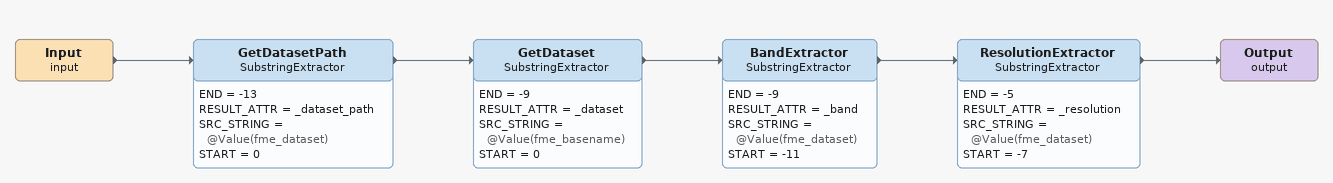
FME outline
Input (input)
    -> GetDatasetPath
GetDatasetPath: SubstringExtractor
    END = -13
    RESULT_ATTR = _dataset_path
    SRC_STRING = @Value(fme_dataset)
    START = 0
    -> GetDataset
GetDataset: SubstringExtractor
    END = -9
    RESULT_ATTR = _dataset
    SRC_STRING = @Value(fme_basename)
    START = 0
    -> BandExtractor
BandExtractor: SubstringExtractor
    END = -9
    RESULT_ATTR = _band
    SRC_STRING = @Value(fme_dataset)
    START = -11
    -> ResolutionExtractor
ResolutionExtractor: SubstringExtractor
    END = -5
    RESULT_ATTR = _resolution
    SRC_STRING = @Value(fme_dataset)
    START = -7
    -> Output (output)
Output (output)
